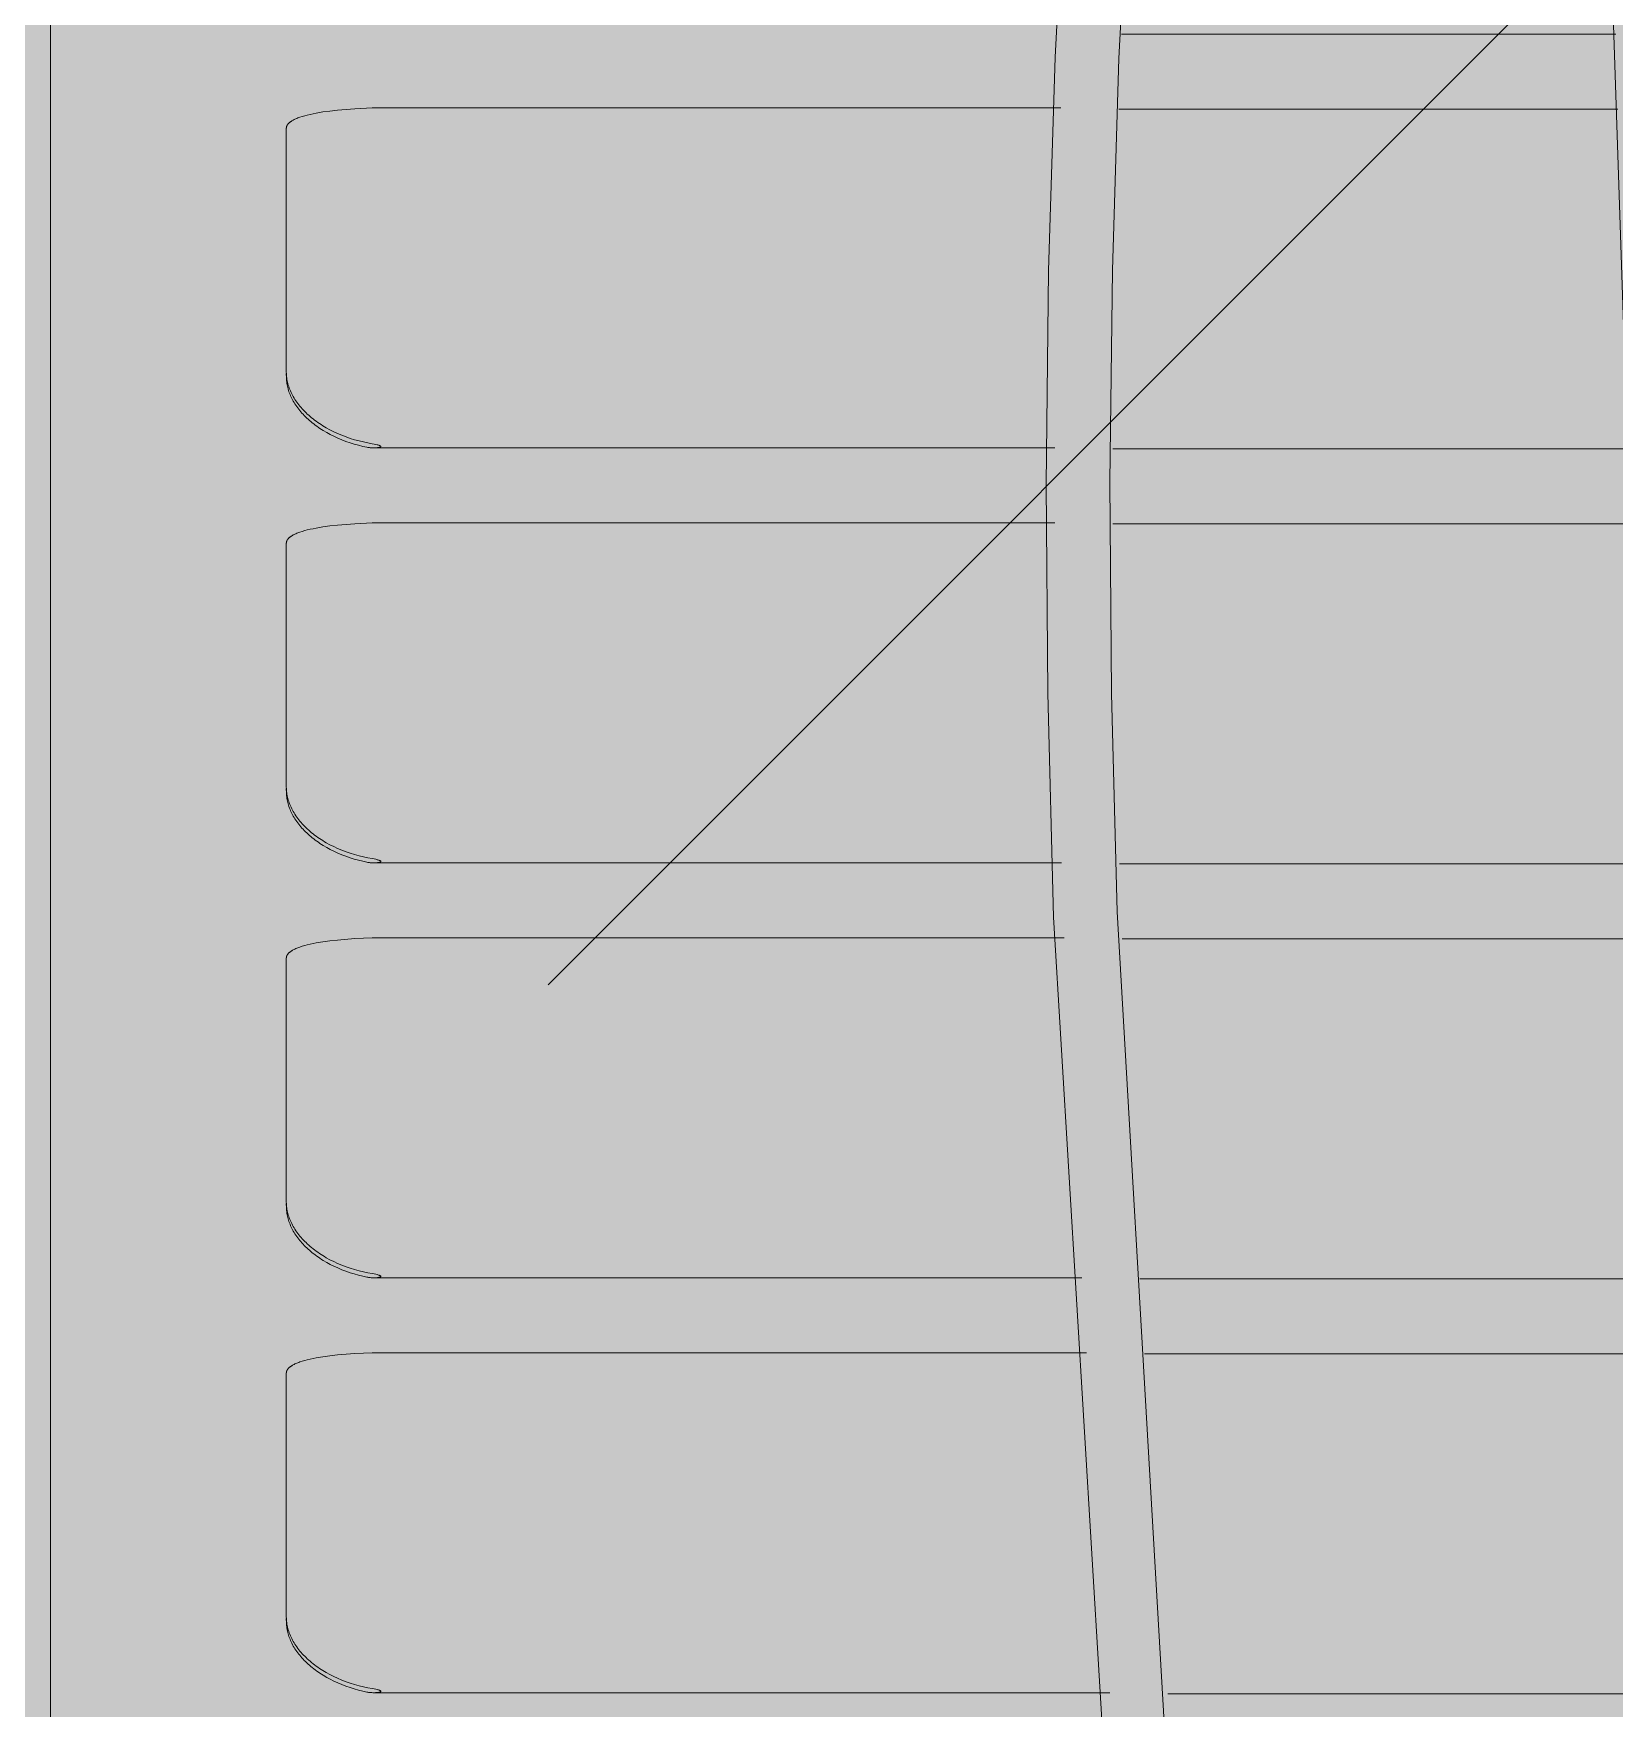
# Model space of a CAD drawing. Header units: millimetres. Extents: x 126 to 12547, y 1644 to 26714.
# Drawn here: x 814.3 to 861.9, y 25933.6 to 25984 of the extents above; entities that cross this region are included whole.
import ezdxf

# ---------------------------------------------------------------- set-up
doc = ezdxf.new("R2010")
doc.units = ezdxf.units.MM
doc.linetypes.add('CONTINUA', pattern=[0])
doc.layers.add('cono piramide', color=4, linetype='Continuous')
for name, color, linetype, lineweight in [('F_ARREDI_pareti', 1, 'Continuous', 0), ('F_INFISSI', 4, 'Continuous', 5), ('F_MINERAL WALL', 6, 'Continuous', 5), ('F_Tendaggio', 252, 'Continuous', 5), ('F_VETRO', 140, 'Continuous', 5)]:
    doc.layers.add(name, color=color, linetype=linetype, lineweight=lineweight)

# ---------------------------------------------------------------- blocks, each defined once
blk = doc.blocks.new('TENDAGGIO_infisso piccolo_prospetto_fronte')
at = {"layer": 'F_Tendaggio'}
for points in [[(734415.095, 513781.805), (734417.383, 513793.819), (734424.83, 513829.407), (734427.775, 513845.888), (734430.255, 513863.089), (734433.109, 513888.884), (734435.687, 513922.144), (734437.108, 513951.961), (734437.361, 513961.053), (734437.537, 513978.095), (734437.343, 513991.426), (734436.829, 514005.032), (734433.83, 514054.89), (734433.653, 514061.631), (734433.606, 514067.919), (734433.679, 514074.355), (734433.876, 514080.788), (734434.351, 514089.777), (734435.048, 514098.751), (734436.052, 514108.606), (734437.284, 514118.434), (734438.786, 514128.648), (734440.492, 514138.829), (734444.684, 514160.272)], [(734451.345, 514160.272), (734450.44, 514111.529), (734450.608, 514084.471), (734451.386, 514061.292), (734452.01, 514050.875), (734452.685, 514042.398), (734453.535, 514033.936), (734454.509, 514026.072), (734455.672, 514018.233), (734457.992, 514005.294), (734469.055, 513949.544), (734472.036, 513930.836), (734473.165, 513922.211), (734474.098, 513913.757), (734474.97, 513903.744), (734475.641, 513893.136), (734476.118, 513881.742), (734476.378, 513870.342), (734476.344, 513845.217), (734474.834, 513798.85), (734474.061, 513785.339)], [(734417.017, 513781.644), (734419.3, 513793.6), (734426.665, 513828.773), (734429.631, 513845.323), (734432.097, 513862.349), (734435, 513888.477), (734437.604, 513922.009), (734439.023, 513951.74), (734439.282, 513961.013), (734439.46, 513977.633), (734439.066, 513997.732), (734435.747, 514055.051), (734435.575, 514061.622), (734435.527, 514068), (734435.602, 514074.378), (734435.798, 514080.754), (734436.28, 514089.825), (734436.989, 514098.882), (734437.974, 514108.495), (734439.175, 514118.085), (734440.694, 514128.41), (734442.421, 514138.703), (734446.649, 514160.272)], [(734435.877, 514081.487), (734450.775, 514081.487)], [(734413.343, 514079.262), (734413.302, 514079.262), (734412.78, 514079.236), (734412.259, 514079.194), (734412.027, 514079.168), (734411.811, 514079.139), (734411.612, 514079.105), (734411.518, 514079.087), (734411.429, 514079.068), (734411.345, 514079.048), (734411.266, 514079.027), (734411.192, 514079.006), (734411.122, 514078.983), (734411.089, 514078.972), (734411.058, 514078.96), (734411.028, 514078.948), (734410.999, 514078.935), (734410.972, 514078.923), (734410.945, 514078.91), (734410.92, 514078.897), (734410.897, 514078.884), (734410.875, 514078.871), (734410.864, 514078.864), (734410.854, 514078.857), (734410.844, 514078.851), (734410.835, 514078.844), (734410.825, 514078.837), (734410.817, 514078.83), (734410.808, 514078.823), (734410.8, 514078.816), (734410.792, 514078.809), (734410.785, 514078.801), (734410.778, 514078.794), (734410.771, 514078.787), (734410.765, 514078.78), (734410.759, 514078.772), (734410.753, 514078.765), (734410.748, 514078.758), (734410.746, 514078.754), (734410.743, 514078.75), (734410.741, 514078.746), (734410.739, 514078.743), (734410.736, 514078.739), (734410.734, 514078.735), (734410.732, 514078.731), (734410.731, 514078.728), (734410.729, 514078.724), (734410.727, 514078.72), (734410.726, 514078.716), (734410.724, 514078.712), (734410.723, 514078.709), (734410.721, 514078.705), (734410.72, 514078.701), (734410.719, 514078.697), (734410.718, 514078.693), (734410.717, 514078.689), (734410.716, 514078.685), (734410.715, 514078.681), (734410.715, 514078.678), (734410.714, 514078.674), (734410.713, 514078.67), (734410.713, 514078.666), (734410.713, 514078.662), (734410.713, 514078.658), (734410.712, 514078.654), (734410.712, 514071.304), (734410.713, 514071.26), (734410.715, 514071.217), (734410.719, 514071.173), (734410.724, 514071.129), (734410.731, 514071.086), (734410.739, 514071.042), (734410.748, 514070.998), (734410.759, 514070.955), (734410.771, 514070.911), (734410.785, 514070.868), (734410.8, 514070.824), (734410.817, 514070.781), (734410.834, 514070.738), (734410.854, 514070.695), (734410.875, 514070.652), (734410.897, 514070.609), (734410.92, 514070.567), (734410.945, 514070.524), (734410.971, 514070.482), (734410.999, 514070.441), (734411.028, 514070.399), (734411.058, 514070.358), (734411.089, 514070.317), (734411.122, 514070.277), (734411.156, 514070.237), (734411.191, 514070.197), (734411.228, 514070.157), (734411.266, 514070.118), (734411.305, 514070.08), (734411.345, 514070.042), (734411.387, 514070.004), (734411.429, 514069.967), (734411.473, 514069.93), (734411.518, 514069.894), (734411.564, 514069.859), (734411.612, 514069.824), (734411.66, 514069.789), (734411.709, 514069.755), (734411.76, 514069.722), (734411.811, 514069.69), (734411.864, 514069.658), (734411.917, 514069.627), (734412.027, 514069.567), (734412.141, 514069.509), (734412.259, 514069.455), (734412.384, 514069.403), (734412.511, 514069.354), (734412.64, 514069.309), (734412.771, 514069.269), (734412.902, 514069.232), (734413.035, 514069.2), (734413.168, 514069.172), (734413.302, 514069.148)], [(734434.049, 514079.262), (734413.343, 514079.262)], [(734450.831, 514079.229), (734435.795, 514079.229)], [(734413.564, 514069.064), (734413.564, 514069.063), (734413.564, 514069.063), (734413.564, 514069.063), (734413.564, 514069.063), (734413.564, 514069.063), (734413.564, 514069.062), (734413.564, 514069.062), (734413.564, 514069.062), (734413.564, 514069.062), (734413.564, 514069.062), (734413.564, 514069.061), (734413.564, 514069.061), (734413.564, 514069.061), (734413.564, 514069.061), (734413.563, 514069.061), (734413.563, 514069.06), (734413.563, 514069.06), (734413.563, 514069.06), (734413.563, 514069.06), (734413.563, 514069.06), (734413.563, 514069.059), (734413.563, 514069.059), (734413.563, 514069.059), (734413.563, 514069.059), (734413.562, 514069.058), (734413.562, 514069.058), (734413.562, 514069.058), (734413.562, 514069.057), (734413.561, 514069.057), (734413.561, 514069.057), (734413.561, 514069.056), (734413.561, 514069.056), (734413.56, 514069.056), (734413.56, 514069.055), (734413.56, 514069.055), (734413.559, 514069.055), (734413.559, 514069.054), (734413.559, 514069.054), (734413.558, 514069.053), (734413.557, 514069.053), (734413.556, 514069.052), (734413.555, 514069.052), (734413.555, 514069.051), (734413.554, 514069.051), (734413.553, 514069.05), (734413.552, 514069.05), (734413.551, 514069.049), (734413.549, 514069.048), (734413.548, 514069.047), (734413.546, 514069.047), (734413.543, 514069.046), (734413.532, 514069.042), (734413.519, 514069.039), (734413.507, 514069.036), (734413.495, 514069.033), (734413.483, 514069.031), (734413.47, 514069.029), (734413.458, 514069.028), (734413.42, 514069.025), (734413.395, 514069.023), (734413.369, 514069.022), (734413.344, 514069.022), (734413.319, 514069.022), (734413.293, 514069.023), (734413.268, 514069.024), (734413.243, 514069.026), (734413.217, 514069.029), (734413.192, 514069.032), (734413.167, 514069.036), (734413.142, 514069.04), (734413.014, 514069.068), (734412.886, 514069.1), (734412.76, 514069.135), (734412.634, 514069.175), (734412.51, 514069.218), (734412.387, 514069.265), (734412.266, 514069.316), (734412.146, 514069.371), (734412.035, 514069.426), (734411.928, 514069.485), (734411.825, 514069.545), (734411.775, 514069.577), (734411.726, 514069.609), (734411.677, 514069.641), (734411.63, 514069.675), (734411.584, 514069.708), (734411.539, 514069.743), (734411.495, 514069.777), (734411.451, 514069.813), (734411.41, 514069.849), (734411.369, 514069.885), (734411.329, 514069.921), (734411.291, 514069.958), (734411.254, 514069.995), (734411.218, 514070.033), (734411.183, 514070.071), (734411.149, 514070.109), (734411.117, 514070.148), (734411.086, 514070.187), (734411.055, 514070.226), (734411.027, 514070.266), (734410.999, 514070.306), (734410.972, 514070.346), (734410.947, 514070.386), (734410.923, 514070.427), (734410.9, 514070.468), (734410.879, 514070.509), (734410.859, 514070.55), (734410.84, 514070.591), (734410.823, 514070.632), (734410.806, 514070.673), (734410.791, 514070.714), (734410.778, 514070.755), (734410.765, 514070.797), (734410.754, 514070.838), (734410.744, 514070.88), (734410.736, 514070.921), (734410.729, 514070.963), (734410.723, 514071.004), (734410.718, 514071.046), (734410.715, 514071.087), (734410.713, 514071.129), (734410.712, 514071.26)], [(734413.302, 514069.148), (734413.359, 514069.137), (734413.407, 514069.127), (734413.451, 514069.117), (734413.472, 514069.111), (734413.494, 514069.104), (734413.508, 514069.1), (734413.514, 514069.097), (734413.521, 514069.095), (734413.527, 514069.092), (734413.534, 514069.089), (734413.537, 514069.088), (734413.54, 514069.086), (734413.544, 514069.084), (734413.547, 514069.083), (734413.548, 514069.082), (734413.55, 514069.08), (734413.552, 514069.079), (734413.553, 514069.079), (734413.554, 514069.078), (734413.555, 514069.077), (734413.556, 514069.077), (734413.556, 514069.076), (734413.557, 514069.075), (734413.558, 514069.075), (734413.559, 514069.074), (734413.559, 514069.074), (734413.559, 514069.073), (734413.56, 514069.073), (734413.56, 514069.072), (734413.561, 514069.072), (734413.561, 514069.071), (734413.561, 514069.071), (734413.562, 514069.07), (734413.562, 514069.07), (734413.562, 514069.07), (734413.562, 514069.069), (734413.562, 514069.069), (734413.563, 514069.069), (734413.563, 514069.069), (734413.563, 514069.068), (734413.563, 514069.068), (734413.563, 514069.068), (734413.563, 514069.067), (734413.563, 514069.067), (734413.563, 514069.067), (734413.564, 514069.067), (734413.564, 514069.066), (734413.564, 514069.066), (734413.564, 514069.066), (734413.564, 514069.065), (734413.564, 514069.065), (734413.564, 514069.065), (734413.564, 514069.065), (734413.564, 514069.064), (734413.564, 514069.064), (734413.564, 514069.064)], [(734413.344, 514069.022), (734433.869, 514069.022)], [(734435.613, 514068.989), (734451.165, 514068.989)], [(734413.343, 514066.765), (734413.302, 514066.764), (734412.78, 514066.739), (734412.259, 514066.697), (734412.027, 514066.671), (734411.811, 514066.641), (734411.612, 514066.608), (734411.518, 514066.589), (734411.429, 514066.57), (734411.345, 514066.551), (734411.266, 514066.53), (734411.192, 514066.508), (734411.122, 514066.485), (734411.089, 514066.474), (734411.058, 514066.462), (734411.028, 514066.45), (734410.999, 514066.438), (734410.972, 514066.425), (734410.945, 514066.413), (734410.92, 514066.4), (734410.897, 514066.387), (734410.875, 514066.373), (734410.864, 514066.366), (734410.854, 514066.36), (734410.844, 514066.353), (734410.835, 514066.346), (734410.825, 514066.339), (734410.817, 514066.332), (734410.808, 514066.325), (734410.8, 514066.318), (734410.792, 514066.311), (734410.785, 514066.304), (734410.778, 514066.297), (734410.771, 514066.289), (734410.765, 514066.282), (734410.759, 514066.275), (734410.753, 514066.267), (734410.748, 514066.26), (734410.746, 514066.256), (734410.743, 514066.252), (734410.741, 514066.249), (734410.739, 514066.245), (734410.736, 514066.241), (734410.734, 514066.237), (734410.732, 514066.234), (734410.731, 514066.23), (734410.729, 514066.226), (734410.727, 514066.222), (734410.726, 514066.218), (734410.724, 514066.215), (734410.723, 514066.211), (734410.721, 514066.207), (734410.72, 514066.203), (734410.719, 514066.199), (734410.718, 514066.195), (734410.717, 514066.191), (734410.716, 514066.188), (734410.715, 514066.184), (734410.715, 514066.18), (734410.714, 514066.176), (734410.713, 514066.172), (734410.713, 514066.168), (734410.713, 514066.164), (734410.713, 514066.16), (734410.712, 514066.156), (734410.712, 514058.806), (734410.713, 514058.762), (734410.715, 514058.719), (734410.719, 514058.675), (734410.724, 514058.632), (734410.731, 514058.588), (734410.739, 514058.544), (734410.748, 514058.501), (734410.759, 514058.457), (734410.771, 514058.414), (734410.785, 514058.37), (734410.8, 514058.327), (734410.817, 514058.283), (734410.834, 514058.24), (734410.854, 514058.197), (734410.875, 514058.154), (734410.897, 514058.111), (734410.92, 514058.069), (734410.945, 514058.027), (734410.971, 514057.985), (734410.999, 514057.943), (734411.028, 514057.901), (734411.058, 514057.86), (734411.089, 514057.819), (734411.122, 514057.779), (734411.156, 514057.739), (734411.191, 514057.699), (734411.228, 514057.66), (734411.266, 514057.621), (734411.305, 514057.582), (734411.345, 514057.544), (734411.387, 514057.506), (734411.429, 514057.469), (734411.473, 514057.432), (734411.518, 514057.396), (734411.564, 514057.361), (734411.612, 514057.326), (734411.66, 514057.291), (734411.709, 514057.258), (734411.76, 514057.225), (734411.811, 514057.192), (734411.864, 514057.16), (734411.917, 514057.129), (734412.027, 514057.069), (734412.141, 514057.012), (734412.259, 514056.957), (734412.384, 514056.905), (734412.511, 514056.856), (734412.64, 514056.811), (734412.771, 514056.771), (734412.902, 514056.734), (734413.035, 514056.702), (734413.168, 514056.674), (734413.302, 514056.65)], [(734433.871, 514066.765), (734413.343, 514066.765)], [(734451.258, 514066.731), (734435.615, 514066.731)], [(734413.564, 514056.566), (734413.564, 514056.566), (734413.564, 514056.565), (734413.564, 514056.565), (734413.564, 514056.565), (734413.564, 514056.565), (734413.564, 514056.565), (734413.564, 514056.564), (734413.564, 514056.564), (734413.564, 514056.564), (734413.564, 514056.564), (734413.564, 514056.564), (734413.564, 514056.563), (734413.564, 514056.563), (734413.564, 514056.563), (734413.563, 514056.563), (734413.563, 514056.563), (734413.563, 514056.562), (734413.563, 514056.562), (734413.563, 514056.562), (734413.563, 514056.562), (734413.563, 514056.562), (734413.563, 514056.561), (734413.563, 514056.561), (734413.563, 514056.561), (734413.562, 514056.561), (734413.562, 514056.56), (734413.562, 514056.56), (734413.562, 514056.56), (734413.561, 514056.559), (734413.561, 514056.559), (734413.561, 514056.559), (734413.561, 514056.558), (734413.56, 514056.558), (734413.56, 514056.558), (734413.56, 514056.557), (734413.559, 514056.557), (734413.559, 514056.557), (734413.559, 514056.556), (734413.558, 514056.556), (734413.557, 514056.555), (734413.556, 514056.554), (734413.555, 514056.554), (734413.555, 514056.553), (734413.554, 514056.553), (734413.553, 514056.552), (734413.552, 514056.552), (734413.551, 514056.551), (734413.549, 514056.551), (734413.548, 514056.55), (734413.546, 514056.549), (734413.543, 514056.548), (734413.532, 514056.544), (734413.519, 514056.541), (734413.507, 514056.538), (734413.495, 514056.535), (734413.483, 514056.533), (734413.47, 514056.531), (734413.458, 514056.53), (734413.42, 514056.527), (734413.395, 514056.525), (734413.369, 514056.525), (734413.344, 514056.524), (734413.319, 514056.524), (734413.293, 514056.525), (734413.268, 514056.527), (734413.243, 514056.529), (734413.217, 514056.531), (734413.192, 514056.534), (734413.167, 514056.538), (734413.142, 514056.543), (734413.014, 514056.57), (734412.886, 514056.602), (734412.76, 514056.637), (734412.634, 514056.677), (734412.51, 514056.72), (734412.387, 514056.768), (734412.266, 514056.818), (734412.146, 514056.873), (734412.035, 514056.929), (734411.928, 514056.987), (734411.825, 514057.048), (734411.775, 514057.079), (734411.726, 514057.111), (734411.677, 514057.144), (734411.63, 514057.177), (734411.584, 514057.211), (734411.539, 514057.245), (734411.495, 514057.28), (734411.451, 514057.315), (734411.41, 514057.351), (734411.369, 514057.387), (734411.329, 514057.424), (734411.291, 514057.46), (734411.254, 514057.498), (734411.218, 514057.535), (734411.183, 514057.573), (734411.149, 514057.612), (734411.117, 514057.65), (734411.086, 514057.689), (734411.055, 514057.729), (734411.027, 514057.768), (734410.999, 514057.808), (734410.972, 514057.848), (734410.947, 514057.889), (734410.923, 514057.929), (734410.9, 514057.97), (734410.879, 514058.011), (734410.859, 514058.052), (734410.84, 514058.093), (734410.823, 514058.134), (734410.806, 514058.175), (734410.791, 514058.216), (734410.778, 514058.258), (734410.765, 514058.299), (734410.754, 514058.34), (734410.744, 514058.382), (734410.736, 514058.423), (734410.729, 514058.465), (734410.723, 514058.506), (734410.718, 514058.548), (734410.715, 514058.589), (734410.713, 514058.631), (734410.712, 514058.762)], [(734413.302, 514056.65), (734413.359, 514056.64), (734413.407, 514056.63), (734413.451, 514056.619), (734413.472, 514056.613), (734413.494, 514056.606), (734413.508, 514056.602), (734413.514, 514056.599), (734413.521, 514056.597), (734413.527, 514056.594), (734413.534, 514056.591), (734413.537, 514056.59), (734413.54, 514056.588), (734413.544, 514056.587), (734413.547, 514056.585), (734413.548, 514056.584), (734413.55, 514056.583), (734413.552, 514056.582), (734413.553, 514056.581), (734413.554, 514056.58), (734413.555, 514056.58), (734413.556, 514056.579), (734413.556, 514056.578), (734413.557, 514056.578), (734413.558, 514056.577), (734413.559, 514056.576), (734413.559, 514056.576), (734413.559, 514056.575), (734413.56, 514056.575), (734413.56, 514056.575), (734413.561, 514056.574), (734413.561, 514056.574), (734413.561, 514056.573), (734413.562, 514056.573), (734413.562, 514056.572), (734413.562, 514056.572), (734413.562, 514056.572), (734413.562, 514056.571), (734413.563, 514056.571), (734413.563, 514056.571), (734413.563, 514056.571), (734413.563, 514056.57), (734413.563, 514056.57), (734413.563, 514056.57), (734413.563, 514056.569), (734413.563, 514056.569), (734413.564, 514056.569), (734413.564, 514056.569), (734413.564, 514056.568), (734413.564, 514056.568), (734413.564, 514056.568), (734413.564, 514056.567), (734413.564, 514056.567), (734413.564, 514056.567), (734413.564, 514056.567), (734413.564, 514056.566), (734413.564, 514056.566)], [(734413.344, 514056.524), (734434.068, 514056.524)], [(734435.814, 514056.491), (734451.787, 514056.491)], [(734413.343, 514054.267), (734413.302, 514054.266), (734412.78, 514054.241), (734412.259, 514054.199), (734412.027, 514054.173), (734411.811, 514054.143), (734411.612, 514054.11), (734411.518, 514054.092), (734411.429, 514054.073), (734411.345, 514054.053), (734411.266, 514054.032), (734411.192, 514054.01), (734411.122, 514053.988), (734411.089, 514053.976), (734411.058, 514053.964), (734411.028, 514053.952), (734410.999, 514053.94), (734410.972, 514053.928), (734410.945, 514053.915), (734410.92, 514053.902), (734410.897, 514053.889), (734410.875, 514053.875), (734410.864, 514053.869), (734410.854, 514053.862), (734410.844, 514053.855), (734410.835, 514053.848), (734410.825, 514053.841), (734410.817, 514053.834), (734410.808, 514053.827), (734410.8, 514053.82), (734410.792, 514053.813), (734410.785, 514053.806), (734410.778, 514053.799), (734410.771, 514053.792), (734410.765, 514053.784), (734410.759, 514053.777), (734410.753, 514053.77), (734410.748, 514053.762), (734410.746, 514053.758), (734410.743, 514053.755), (734410.741, 514053.751), (734410.739, 514053.747), (734410.736, 514053.743), (734410.734, 514053.74), (734410.732, 514053.736), (734410.731, 514053.732), (734410.729, 514053.728), (734410.727, 514053.725), (734410.726, 514053.721), (734410.724, 514053.717), (734410.723, 514053.713), (734410.721, 514053.709), (734410.72, 514053.705), (734410.719, 514053.701), (734410.718, 514053.698), (734410.717, 514053.694), (734410.716, 514053.69), (734410.715, 514053.686), (734410.715, 514053.682), (734410.714, 514053.678), (734410.713, 514053.674), (734410.713, 514053.67), (734410.713, 514053.666), (734410.713, 514053.662), (734410.712, 514053.658), (734410.712, 514046.308), (734410.713, 514046.265), (734410.715, 514046.221), (734410.719, 514046.177), (734410.724, 514046.134), (734410.731, 514046.09), (734410.739, 514046.047), (734410.748, 514046.003), (734410.759, 514045.959), (734410.771, 514045.916), (734410.785, 514045.872), (734410.8, 514045.829), (734410.817, 514045.786), (734410.834, 514045.742), (734410.854, 514045.699), (734410.875, 514045.656), (734410.897, 514045.614), (734410.92, 514045.571), (734410.945, 514045.529), (734410.971, 514045.487), (734410.999, 514045.445), (734411.028, 514045.404), (734411.058, 514045.363), (734411.089, 514045.322), (734411.122, 514045.281), (734411.156, 514045.241), (734411.191, 514045.201), (734411.228, 514045.162), (734411.266, 514045.123), (734411.305, 514045.084), (734411.345, 514045.046), (734411.387, 514045.009), (734411.429, 514044.971), (734411.473, 514044.935), (734411.518, 514044.899), (734411.564, 514044.863), (734411.612, 514044.828), (734411.66, 514044.794), (734411.709, 514044.76), (734411.76, 514044.727), (734411.811, 514044.694), (734411.864, 514044.662), (734411.917, 514044.631), (734412.027, 514044.571), (734412.141, 514044.514), (734412.259, 514044.46), (734412.384, 514044.407), (734412.511, 514044.358), (734412.64, 514044.314), (734412.771, 514044.273), (734412.902, 514044.237), (734413.035, 514044.204), (734413.168, 514044.176), (734413.302, 514044.152)], [(734434.151, 514054.267), (734413.343, 514054.267)], [(734451.929, 514054.234), (734435.897, 514054.234)], [(734413.564, 514044.068), (734413.564, 514044.068), (734413.564, 514044.068), (734413.564, 514044.068), (734413.564, 514044.067), (734413.564, 514044.067), (734413.564, 514044.067), (734413.564, 514044.067), (734413.564, 514044.066), (734413.564, 514044.066), (734413.564, 514044.066), (734413.564, 514044.066), (734413.564, 514044.066), (734413.564, 514044.065), (734413.564, 514044.065), (734413.563, 514044.065), (734413.563, 514044.065), (734413.563, 514044.065), (734413.563, 514044.064), (734413.563, 514044.064), (734413.563, 514044.064), (734413.563, 514044.064), (734413.563, 514044.064), (734413.563, 514044.064), (734413.563, 514044.063), (734413.562, 514044.063), (734413.562, 514044.063), (734413.562, 514044.062), (734413.562, 514044.062), (734413.561, 514044.061), (734413.561, 514044.061), (734413.561, 514044.061), (734413.561, 514044.06), (734413.56, 514044.06), (734413.56, 514044.06), (734413.56, 514044.059), (734413.559, 514044.059), (734413.559, 514044.059), (734413.559, 514044.058), (734413.558, 514044.058), (734413.557, 514044.057), (734413.556, 514044.057), (734413.555, 514044.056), (734413.555, 514044.056), (734413.554, 514044.055), (734413.553, 514044.055), (734413.552, 514044.054), (734413.551, 514044.054), (734413.549, 514044.053), (734413.548, 514044.052), (734413.546, 514044.051), (734413.543, 514044.05), (734413.532, 514044.047), (734413.519, 514044.043), (734413.507, 514044.04), (734413.495, 514044.038), (734413.483, 514044.036), (734413.47, 514044.034), (734413.458, 514044.032), (734413.42, 514044.029), (734413.395, 514044.028), (734413.369, 514044.027), (734413.344, 514044.027), (734413.319, 514044.027), (734413.293, 514044.027), (734413.268, 514044.029), (734413.243, 514044.031), (734413.217, 514044.033), (734413.192, 514044.037), (734413.167, 514044.041), (734413.142, 514044.045), (734413.014, 514044.073), (734412.886, 514044.104), (734412.76, 514044.14), (734412.634, 514044.179), (734412.51, 514044.223), (734412.387, 514044.27), (734412.266, 514044.321), (734412.146, 514044.375), (734412.035, 514044.431), (734411.928, 514044.489), (734411.825, 514044.55), (734411.775, 514044.581), (734411.726, 514044.613), (734411.677, 514044.646), (734411.63, 514044.679), (734411.584, 514044.713), (734411.539, 514044.747), (734411.495, 514044.782), (734411.451, 514044.817), (734411.41, 514044.853), (734411.369, 514044.889), (734411.329, 514044.926), (734411.291, 514044.963), (734411.254, 514045), (734411.218, 514045.038), (734411.183, 514045.076), (734411.149, 514045.114), (734411.117, 514045.153), (734411.086, 514045.192), (734411.055, 514045.231), (734411.027, 514045.271), (734410.999, 514045.31), (734410.972, 514045.351), (734410.947, 514045.391), (734410.923, 514045.432), (734410.9, 514045.472), (734410.879, 514045.513), (734410.859, 514045.554), (734410.84, 514045.595), (734410.823, 514045.636), (734410.806, 514045.677), (734410.791, 514045.719), (734410.778, 514045.76), (734410.765, 514045.801), (734410.754, 514045.843), (734410.744, 514045.884), (734410.736, 514045.926), (734410.729, 514045.967), (734410.723, 514046.009), (734410.718, 514046.05), (734410.715, 514046.092), (734410.713, 514046.133), (734410.712, 514046.265)], [(734413.302, 514044.152), (734413.359, 514044.142), (734413.407, 514044.132), (734413.451, 514044.121), (734413.472, 514044.115), (734413.494, 514044.109), (734413.508, 514044.104), (734413.514, 514044.102), (734413.521, 514044.099), (734413.527, 514044.096), (734413.534, 514044.094), (734413.537, 514044.092), (734413.54, 514044.09), (734413.544, 514044.089), (734413.547, 514044.087), (734413.548, 514044.086), (734413.55, 514044.085), (734413.552, 514044.084), (734413.553, 514044.083), (734413.554, 514044.083), (734413.555, 514044.082), (734413.556, 514044.081), (734413.556, 514044.081), (734413.557, 514044.08), (734413.558, 514044.079), (734413.559, 514044.078), (734413.559, 514044.078), (734413.559, 514044.078), (734413.56, 514044.077), (734413.56, 514044.077), (734413.561, 514044.076), (734413.561, 514044.076), (734413.561, 514044.075), (734413.562, 514044.075), (734413.562, 514044.074), (734413.562, 514044.074), (734413.562, 514044.074), (734413.562, 514044.074), (734413.563, 514044.073), (734413.563, 514044.073), (734413.563, 514044.073), (734413.563, 514044.073), (734413.563, 514044.072), (734413.563, 514044.072), (734413.563, 514044.072), (734413.563, 514044.071), (734413.564, 514044.071), (734413.564, 514044.071), (734413.564, 514044.071), (734413.564, 514044.07), (734413.564, 514044.07), (734413.564, 514044.07), (734413.564, 514044.069), (734413.564, 514044.069), (734413.564, 514044.069), (734413.564, 514044.068), (734413.564, 514044.068)], [(734413.344, 514044.027), (734434.678, 514044.027)], [(734436.426, 514043.993), (734452.707, 514043.993)], [(734413.343, 514041.769), (734413.302, 514041.768), (734412.78, 514041.743), (734412.259, 514041.701), (734412.027, 514041.675), (734411.811, 514041.645), (734411.612, 514041.612), (734411.518, 514041.594), (734411.429, 514041.575), (734411.345, 514041.555), (734411.266, 514041.534), (734411.192, 514041.513), (734411.122, 514041.49), (734411.089, 514041.478), (734411.058, 514041.467), (734411.028, 514041.455), (734410.999, 514041.442), (734410.972, 514041.43), (734410.945, 514041.417), (734410.92, 514041.404), (734410.897, 514041.391), (734410.875, 514041.378), (734410.864, 514041.371), (734410.854, 514041.364), (734410.844, 514041.357), (734410.835, 514041.35), (734410.825, 514041.344), (734410.817, 514041.337), (734410.808, 514041.33), (734410.8, 514041.323), (734410.792, 514041.315), (734410.785, 514041.308), (734410.778, 514041.301), (734410.771, 514041.294), (734410.765, 514041.287), (734410.759, 514041.279), (734410.753, 514041.272), (734410.748, 514041.264), (734410.746, 514041.261), (734410.743, 514041.257), (734410.741, 514041.253), (734410.739, 514041.249), (734410.736, 514041.246), (734410.734, 514041.242), (734410.732, 514041.238), (734410.731, 514041.234), (734410.729, 514041.231), (734410.727, 514041.227), (734410.726, 514041.223), (734410.724, 514041.219), (734410.723, 514041.215), (734410.721, 514041.211), (734410.72, 514041.208), (734410.719, 514041.204), (734410.718, 514041.2), (734410.717, 514041.196), (734410.716, 514041.192), (734410.715, 514041.188), (734410.715, 514041.184), (734410.714, 514041.18), (734410.713, 514041.176), (734410.713, 514041.173), (734410.713, 514041.169), (734410.713, 514041.165), (734410.712, 514041.161), (734410.712, 514033.81), (734410.713, 514033.767), (734410.715, 514033.723), (734410.719, 514033.68), (734410.724, 514033.636), (734410.731, 514033.592), (734410.739, 514033.549), (734410.748, 514033.505), (734410.759, 514033.462), (734410.771, 514033.418), (734410.785, 514033.375), (734410.8, 514033.331), (734410.817, 514033.288), (734410.834, 514033.245), (734410.854, 514033.202), (734410.875, 514033.159), (734410.897, 514033.116), (734410.92, 514033.073), (734410.945, 514033.031), (734410.971, 514032.989), (734410.999, 514032.947), (734411.028, 514032.906), (734411.058, 514032.865), (734411.089, 514032.824), (734411.122, 514032.783), (734411.156, 514032.743), (734411.191, 514032.704), (734411.228, 514032.664), (734411.266, 514032.625), (734411.305, 514032.587), (734411.345, 514032.549), (734411.387, 514032.511), (734411.429, 514032.474), (734411.473, 514032.437), (734411.518, 514032.401), (734411.564, 514032.365), (734411.612, 514032.33), (734411.66, 514032.296), (734411.709, 514032.262), (734411.76, 514032.229), (734411.811, 514032.197), (734411.864, 514032.165), (734411.917, 514032.134), (734412.027, 514032.073), (734412.141, 514032.016), (734412.259, 514031.962), (734412.384, 514031.909), (734412.511, 514031.861), (734412.64, 514031.816), (734412.771, 514031.775), (734412.902, 514031.739), (734413.035, 514031.707), (734413.168, 514031.678), (734413.302, 514031.655)], [(734434.821, 514041.769), (734413.343, 514041.769)], [(734452.912, 514041.736), (734436.57, 514041.736)], [(734413.564, 514031.57), (734413.564, 514031.57), (734413.564, 514031.57), (734413.564, 514031.57), (734413.564, 514031.57), (734413.564, 514031.569), (734413.564, 514031.569), (734413.564, 514031.569), (734413.564, 514031.569), (734413.564, 514031.569), (734413.564, 514031.568), (734413.564, 514031.568), (734413.564, 514031.568), (734413.564, 514031.568), (734413.564, 514031.568), (734413.563, 514031.567), (734413.563, 514031.567), (734413.563, 514031.567), (734413.563, 514031.567), (734413.563, 514031.567), (734413.563, 514031.566), (734413.563, 514031.566), (734413.563, 514031.566), (734413.563, 514031.566), (734413.563, 514031.566), (734413.562, 514031.565), (734413.562, 514031.565), (734413.562, 514031.564), (734413.562, 514031.564), (734413.561, 514031.564), (734413.561, 514031.563), (734413.561, 514031.563), (734413.561, 514031.563), (734413.56, 514031.562), (734413.56, 514031.562), (734413.56, 514031.562), (734413.559, 514031.561), (734413.559, 514031.561), (734413.559, 514031.561), (734413.558, 514031.56), (734413.557, 514031.56), (734413.556, 514031.559), (734413.555, 514031.558), (734413.555, 514031.558), (734413.554, 514031.557), (734413.553, 514031.557), (734413.552, 514031.556), (734413.551, 514031.556), (734413.549, 514031.555), (734413.548, 514031.554), (734413.546, 514031.554), (734413.543, 514031.552), (734413.532, 514031.549), (734413.519, 514031.546), (734413.507, 514031.543), (734413.495, 514031.54), (734413.483, 514031.538), (734413.47, 514031.536), (734413.458, 514031.535), (734413.42, 514031.531), (734413.395, 514031.53), (734413.369, 514031.529), (734413.344, 514031.529), (734413.319, 514031.529), (734413.293, 514031.53), (734413.268, 514031.531), (734413.243, 514031.533), (734413.217, 514031.536), (734413.192, 514031.539), (734413.167, 514031.543), (734413.142, 514031.547), (734413.014, 514031.575), (734412.886, 514031.606), (734412.76, 514031.642), (734412.634, 514031.681), (734412.51, 514031.725), (734412.387, 514031.772), (734412.266, 514031.823), (734412.146, 514031.878), (734412.035, 514031.933), (734411.928, 514031.991), (734411.825, 514032.052), (734411.775, 514032.084), (734411.726, 514032.116), (734411.677, 514032.148), (734411.63, 514032.181), (734411.584, 514032.215), (734411.539, 514032.249), (734411.495, 514032.284), (734411.451, 514032.32), (734411.41, 514032.355), (734411.369, 514032.392), (734411.329, 514032.428), (734411.291, 514032.465), (734411.254, 514032.502), (734411.218, 514032.54), (734411.183, 514032.578), (734411.149, 514032.616), (734411.117, 514032.655), (734411.086, 514032.694), (734411.055, 514032.733), (734411.027, 514032.773), (734410.999, 514032.813), (734410.972, 514032.853), (734410.947, 514032.893), (734410.923, 514032.934), (734410.9, 514032.975), (734410.879, 514033.016), (734410.859, 514033.057), (734410.84, 514033.097), (734410.823, 514033.139), (734410.806, 514033.18), (734410.791, 514033.221), (734410.778, 514033.262), (734410.765, 514033.304), (734410.754, 514033.345), (734410.744, 514033.386), (734410.736, 514033.428), (734410.729, 514033.469), (734410.723, 514033.511), (734410.718, 514033.552), (734410.715, 514033.594), (734410.713, 514033.635), (734410.712, 514033.767)], [(734413.302, 514031.655), (734413.359, 514031.644), (734413.407, 514031.634), (734413.451, 514031.623), (734413.472, 514031.617), (734413.494, 514031.611), (734413.508, 514031.606), (734413.514, 514031.604), (734413.521, 514031.601), (734413.527, 514031.599), (734413.534, 514031.596), (734413.537, 514031.594), (734413.54, 514031.593), (734413.544, 514031.591), (734413.547, 514031.589), (734413.548, 514031.588), (734413.55, 514031.587), (734413.552, 514031.586), (734413.553, 514031.585), (734413.554, 514031.585), (734413.555, 514031.584), (734413.556, 514031.584), (734413.556, 514031.583), (734413.557, 514031.582), (734413.558, 514031.581), (734413.559, 514031.581), (734413.559, 514031.58), (734413.559, 514031.58), (734413.56, 514031.58), (734413.56, 514031.579), (734413.561, 514031.579), (734413.561, 514031.578), (734413.561, 514031.578), (734413.562, 514031.577), (734413.562, 514031.577), (734413.562, 514031.576), (734413.562, 514031.576), (734413.562, 514031.576), (734413.563, 514031.576), (734413.563, 514031.575), (734413.563, 514031.575), (734413.563, 514031.575), (734413.563, 514031.575), (734413.563, 514031.574), (734413.563, 514031.574), (734413.563, 514031.574), (734413.564, 514031.573), (734413.564, 514031.573), (734413.564, 514031.573), (734413.564, 514031.573), (734413.564, 514031.572), (734413.564, 514031.572), (734413.564, 514031.572), (734413.564, 514031.571), (734413.564, 514031.571), (734413.564, 514031.571), (734413.564, 514031.57)], [(734413.344, 514031.529), (734435.522, 514031.529)], [(734437.271, 514031.496), (734454.01, 514031.496)]]:
    blk.add_lwpolyline(points, dxfattribs=at)
blk = doc.blocks.new('INFISSO L.400 MM_prospetto_fronte')
at = {"layer": 'F_VETRO', "transparency": 33554579}
h = blk.add_hatch(color=153, dxfattribs=at)
h.dxf.hatch_style = 1
h.set_gradient(color1=(102, 153, 204), color2=(251, 252, 254), rotation=45, one_color=1, tint=0.994624)
h.paths.add_polyline_path([(-15858.477, 12715.626), (-16258.477, 12715.626), (-16258.477, 11495.626), (-15858.477, 11495.626)])
at = {"layer": 'F_INFISSI', "color": 5, "lineweight": 13}
blk.add_line((-16130.048, 12700.63), (-16243.48, 12587.198), dxfattribs=at)
at = {"layer": 'F_INFISSI', "color": 41, "linetype": 'CONTINUA', "lineweight": 13, "ltscale": 0.25}
blk.add_lwpolyline([(-15858.477, 12715.626), (-16258.477, 12715.626), (-16258.477, 11495.626), (-15858.477, 11495.626)], close=True, dxfattribs=at)
blk = doc.blocks.new('RIV.to_pareti e soffitto_slider_armadiature_camera master_sez.......')
at = {"layer": 'F_INFISSI', "true_color": 0x636466}
h = blk.add_hatch(color=251, dxfattribs=at)
h.dxf.hatch_style = 1
h.paths.add_polyline_path([(734352.116, 514201.277), (734352.116, 512921.277), (734812.116, 512921.277), (734812.116, 514201.277)])
h.paths.add_polyline_path([(734382.116, 514171.277), (734782.116, 514171.277), (734782.116, 512951.277), (734382.116, 512951.277)], flags=16)
at = {"layer": 'F_MINERAL WALL', "true_color": 0x636466, "transparency": 33554559}
h = blk.add_hatch(dxfattribs=at)
h.set_pattern_fill('AR-SAND', color=251)
h.set_pattern_definition([(37.5, (2500, 0), (-1.6000313, 48.9413237), [0, -38.608, 0, -43.18, 0, -41.275]), (7.5, (2500, 0), (44.9523283, 71.68251), [0, -20.828, 0, -34.798, 0, -13.335]), (327.5, (2468.76, 0), (79.099237, 0.1437185), [0, -12.7, 0, -45.72, 0, -59.69]), (317.5, (2468.76, 0), (76.355645, 22.2929323), [0, -6.35, 0, -29.972, 0, -34.29])])
h.paths.add_polyline_path([(733693.124, 514601.278), (733693.124, 512521.278), (734878.124, 512521.278), (734878.124, 514601.278)])
h.paths.add_polyline_path([(734822.116, 514211.277), (734822.116, 512911.277), (734342.116, 512911.277), (734342.116, 514211.277)], flags=16)
at = {"layer": 'F_INFISSI', "color": 7}
blk.add_lwpolyline([(734382.116, 512951.277), (734782.116, 512951.277), (734782.116, 514171.277), (734382.116, 514171.277)], close=True, dxfattribs=at)
at = {"color": 1}
blk.add_blockref('INFISSO L.400 MM_prospetto_fronte', (750640.594, 501455.651), dxfattribs=at)
at = {"layer": 'cono piramide', "color": 2, "lineweight": 5}
blk.add_blockref('TENDAGGIO_infisso piccolo_prospetto_fronte', (-21.487, -10.001), dxfattribs=at)

msp = doc.modelspace()

# ---------------------------------------------------------------- block references
at = {"layer": 'F_ARREDI_pareti', "color": 2, "lineweight": 5}
msp.add_blockref('RIV.to_pareti e soffitto_slider_armadiature_camera master_sez.......', (-733567.336, -488087.481), dxfattribs=at)

doc.saveas('drawing.dxf')
